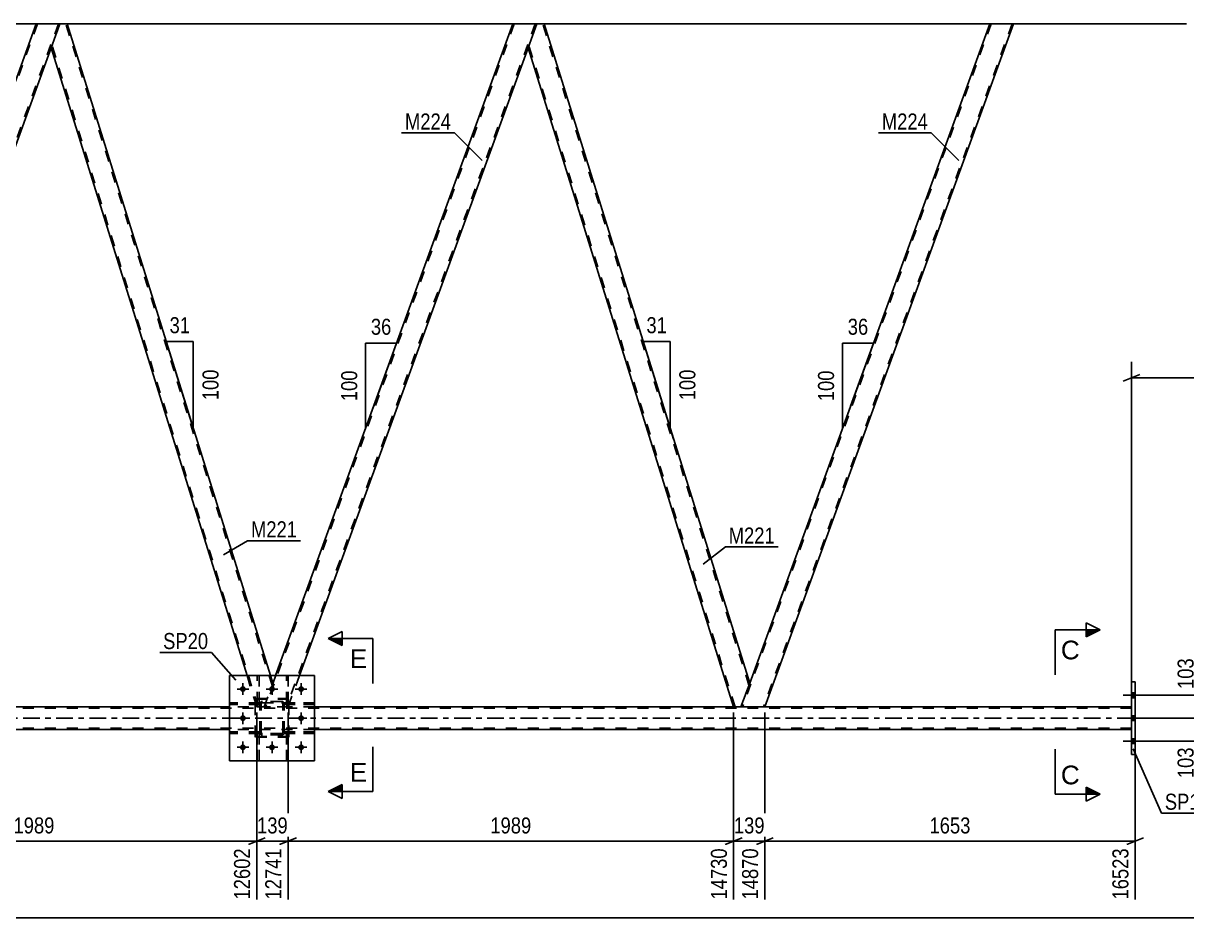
# Model space of a CAD drawing. Header units: millimetres. Extents: x 0 to 841, y 0 to 594.
# Drawn here: x 506.3 to 714, y 283.9 to 443.7 of the extents above; entities that cross this region are included whole.
import ezdxf

# ---------------------------------------------------------------- set-up
doc = ezdxf.new("R2010")
doc.units = ezdxf.units.MM
doc.linetypes.add('DXK_LINE_DOT2', pattern=[3.9198, 1.9599, -1.9599])
doc.linetypes.add('DXK_LINE_DOT3', pattern=[5.9187, 2.979, -0.9799, 0.9799, -0.9799])
doc.styles.add('Arial', font='ARIAL.TTF', dxfattribs={"height": 0.2})
doc.styles.add('Arial Narrow', font='ARIALN.TTF', dxfattribs={"height": 0.2})

# ---------------------------------------------------------------- blocks, each defined once
blk = doc.blocks.new('Part-318895709-3808 - 3800')
at = {"color": 7, "linetype": 'DXK_LINE_DOT2'}
for p, q in [((553.27, 322.33), (553.27, 327.17)), ((553.27, 327.17), (553.59, 327.17)), ((553.59, 327.17), (553.59, 322.33)), ((553.27, 322.93), (553.59, 322.93)), ((553.59, 322.33), (553.27, 322.33))]:
    blk.add_line(p, q, dxfattribs=at)
blk = doc.blocks.new('Part-318895709-3811 - 3800')
at = {"color": 7, "linetype": 'DXK_LINE_DOT2'}
for p, q in [((548.07, 322.33), (548.07, 327.17)), ((548.07, 327.17), (548.39, 327.17)), ((548.39, 327.17), (548.39, 322.33)), ((548.07, 322.93), (548.39, 322.93)), ((548.39, 322.33), (548.07, 322.33))]:
    blk.add_line(p, q, dxfattribs=at)
blk = doc.blocks.new('Part-318895709-3814 - 3800')
at = {"color": 7, "linetype": 'DXK_LINE_DOT2'}
for p, q in [((553.71, 322.97), (547.71, 322.97)), ((547.71, 316.17), (547.71, 322.97)), ((553.71, 316.17), (553.71, 322.97)), ((553.71, 316.17), (547.71, 316.17))]:
    blk.add_line(p, q, dxfattribs=at)
blk = doc.blocks.new('Part-318895709-3874 - 3800')
at = {"color": 2, "linetype": 'Continuous'}
for p, q in [((553.27, 327.17), (553.27, 327.17)), ((553.59, 327.17), (553.27, 327.17)), ((553.59, 327.17), (553.59, 327.17))]:
    blk.add_line(p, q, dxfattribs=at)
at = {"color": 7, "linetype": 'DXK_LINE_DOT2'}
for p, q in [((553.27, 322.33), (553.27, 327.17)), ((553.59, 322.33), (553.59, 327.17)), ((553.27, 322.93), (553.59, 322.93)), ((553.59, 322.33), (553.27, 322.33))]:
    blk.add_line(p, q, dxfattribs=at)
blk = doc.blocks.new('Part-318895709-3901 - 3800')
at = {"color": 2, "linetype": 'Continuous'}
for p, q in [((512.84, 443.57), (511.29, 439.32)), ((512.84, 443.57), (514.16, 443.57)), ((550.44, 327.17), (514.16, 443.57)), ((546.25, 327.17), (511.29, 439.32))]:
    blk.add_line(p, q, dxfattribs=at)
at = {"color": 7, "linetype": 'DXK_LINE_DOT2'}
for p, q in [((550.72, 325.45), (513.9, 443.57)), ((548.24, 321.57), (511.43, 439.69)), ((547.99, 321.57), (546.25, 327.17)), ((550.86, 325.82), (550.44, 327.17)), ((549.31, 321.57), (550.86, 325.82)), ((547.99, 321.57), (549.31, 321.57))]:
    blk.add_line(p, q, dxfattribs=at)
blk = doc.blocks.new('Part-318895709-3905 - 3800')
at = {"color": 7, "linetype": 'DXK_LINE_DOT2'}
for p, q in [((548.51, 317.13), (543.11, 317.13)), ((543.11, 316.81), (543.11, 317.13)), ((548.51, 316.81), (543.11, 316.81)), ((547.91, 316.81), (547.91, 317.13)), ((548.51, 317.13), (548.51, 316.81))]:
    blk.add_line(p, q, dxfattribs=at)
blk = doc.blocks.new('Part-318895709-3834 - 3800')
at = {"color": 2, "linetype": 'Continuous'}
for p, q in [((704.17, 313.07), (704.17, 326.07)), ((704.17, 326.07), (704.81, 326.07)), ((704.81, 326.07), (704.81, 313.07)), ((704.81, 313.07), (704.17, 313.07))]:
    blk.add_line(p, q, dxfattribs=at)
blk = doc.blocks.new('Part-318895709-3964 - 3800')
at = {"color": 7, "linetype": 'DXK_LINE_DOT2'}
for p, q in [((552.91, 316.81), (552.91, 317.13)), ((552.91, 317.13), (558.31, 317.13)), ((558.31, 316.81), (552.91, 316.81)), ((553.51, 316.81), (553.51, 317.13)), ((558.31, 317.13), (558.31, 316.81))]:
    blk.add_line(p, q, dxfattribs=at)
blk = doc.blocks.new('Part-318895709-3849 - 3800')
at = {"color": 2, "linetype": 'Continuous'}
for p, q in [((508.58, 443.57), (429.02, 443.57)), ((593.71, 443.57), (514.16, 443.57)), ((678.85, 443.57), (599.29, 443.57)), ((713.97, 443.57), (683.11, 443.57))]:
    blk.add_line(p, q, dxfattribs=at)
at = {"color": 7, "linetype": 'DXK_LINE_DOT2'}
for p, q in [((514.16, 443.57), (508.58, 443.57)), ((599.29, 443.57), (593.71, 443.57)), ((683.11, 443.57), (678.85, 443.57))]:
    blk.add_line(p, q, dxfattribs=at)
blk = doc.blocks.new('Part-318895709-3864 - 3800')
at = {"color": 7, "linetype": 'DXK_LINE_DOT2'}
for p, q in [((553.27, 311.97), (553.27, 316.81)), ((553.27, 316.81), (553.59, 316.81)), ((553.27, 316.21), (553.59, 316.21)), ((553.59, 316.81), (553.59, 311.97)), ((553.59, 311.97), (553.27, 311.97))]:
    blk.add_line(p, q, dxfattribs=at)
blk = doc.blocks.new('Part-318895709-3871 - 3800')
at = {"color": 2, "linetype": 'Continuous'}
for p, q in [((548.07, 327.17), (548.07, 327.17)), ((548.39, 327.17), (548.07, 327.17)), ((548.39, 327.17), (548.39, 327.17))]:
    blk.add_line(p, q, dxfattribs=at)
at = {"color": 7, "linetype": 'DXK_LINE_DOT2'}
for p, q in [((548.07, 322.33), (548.07, 327.17)), ((548.39, 322.33), (548.39, 327.17)), ((548.07, 322.93), (548.39, 322.93)), ((548.39, 322.33), (548.07, 322.33))]:
    blk.add_line(p, q, dxfattribs=at)
blk = doc.blocks.new('Part-318895709-3878 - 3800')
at = {"color": 7, "linetype": 'DXK_LINE_DOT2'}
for p, q in [((548.51, 322.09), (548.55, 322.28)), ((548.55, 322.28), (548.51, 322.09)), ((548.51, 317.05), (548.51, 322.09)), ((548.75, 322.09), (548.77, 322.18)), ((548.75, 317.05), (548.75, 322.09)), ((548.77, 322.18), (548.82, 322.26)), ((548.81, 322.54), (548.99, 322.57)), ((548.99, 322.57), (548.81, 322.54)), ((548.82, 322.26), (548.9, 322.31)), ((548.9, 322.31), (548.99, 322.33)), ((552.43, 322.57), (548.99, 322.57)), ((548.99, 322.33), (552.43, 322.33)), ((552.43, 322.57), (552.62, 322.54)), ((552.62, 322.54), (552.43, 322.57)), ((552.43, 322.33), (552.52, 322.31)), ((552.52, 322.31), (552.6, 322.26)), ((552.6, 322.26), (552.65, 322.18)), ((552.65, 322.18), (552.67, 322.09)), ((552.67, 317.05), (552.67, 322.09)), ((552.88, 322.28), (552.91, 322.09)), ((552.91, 322.09), (552.88, 322.28)), ((552.91, 317.05), (552.91, 322.09)), ((548.55, 316.87), (548.51, 317.05)), ((548.51, 317.05), (548.55, 316.87)), ((548.77, 316.96), (548.75, 317.05)), ((548.82, 316.88), (548.77, 316.96)), ((548.99, 316.57), (548.81, 316.61)), ((548.81, 316.61), (548.99, 316.57)), ((548.9, 316.83), (548.82, 316.88)), ((548.99, 316.81), (548.9, 316.83)), ((552.43, 316.81), (548.99, 316.81)), ((552.43, 316.57), (548.99, 316.57)), ((552.52, 316.83), (552.43, 316.81)), ((552.62, 316.61), (552.43, 316.57)), ((552.43, 316.57), (552.62, 316.61)), ((552.6, 316.88), (552.52, 316.83)), ((552.65, 316.96), (552.6, 316.88)), ((552.67, 317.05), (552.65, 316.96)), ((552.91, 317.05), (552.88, 316.87)), ((552.88, 316.87), (552.91, 317.05))]:
    blk.add_line(p, q, dxfattribs=at)
at = {"color": 7, "linetype": 'DXK_LINE_DOT3'}
blk.add_line((550.71, 319.57), (550.71, 319.57), dxfattribs=at)
at = {"color": 7, "linetype": 'DXK_LINE_DOT2'}
for centre, start, end in [((548.99, 322.09), 112.5, 157.5), ((548.99, 322.09), 112.5, 157.5), ((552.43, 322.09), 22.5, 67.5), ((552.43, 322.09), 22.5, 67.5), ((548.99, 317.05), 202.5, 247.5), ((548.99, 317.05), 202.5, 247.5), ((552.43, 317.05), 292.5, 337.5), ((552.43, 317.05), 292.5, 337.5)]:
    blk.add_arc(centre, 0.48, start, end, dxfattribs=at)
blk = doc.blocks.new('Part-318895709-3881 - 3800')
at = {"color": 7, "linetype": 'DXK_LINE_DOT2'}
for p, q in [((548.07, 311.97), (548.07, 316.81)), ((548.07, 316.81), (548.39, 316.81)), ((548.07, 316.21), (548.39, 316.21)), ((548.39, 316.81), (548.39, 311.97)), ((548.39, 311.97), (548.07, 311.97))]:
    blk.add_line(p, q, dxfattribs=at)
blk = doc.blocks.new('Part-318895709-3906 - 3800')
at = {"color": 7, "linetype": 'DXK_LINE_DOT2'}
for p, q in [((548.51, 322.33), (543.11, 322.33)), ((543.11, 322.01), (543.11, 322.33)), ((548.51, 322.01), (543.11, 322.01)), ((547.91, 322.01), (547.91, 322.33)), ((548.51, 322.33), (548.51, 322.01))]:
    blk.add_line(p, q, dxfattribs=at)
blk = doc.blocks.new('Part-318895709-3910 - 3800')
at = {"color": 7, "linetype": 'DXK_LINE_DOT2'}
for p, q in [((543.11, 327.17), (558.31, 327.17)), ((543.11, 327.17), (543.11, 311.97)), ((558.31, 327.17), (558.31, 311.97)), ((543.11, 311.97), (558.31, 311.97))]:
    blk.add_line(p, q, dxfattribs=at)
blk = doc.blocks.new('Part-318895709-3942 - 3800')
at = {"color": 7, "linetype": 'DXK_LINE_DOT2'}
for p, q in [((548.39, 316.81), (548.07, 316.81)), ((548.07, 316.81), (548.07, 311.97)), ((548.07, 316.21), (548.39, 316.21)), ((548.39, 311.97), (548.39, 316.81)), ((548.07, 311.97), (548.39, 311.97))]:
    blk.add_line(p, q, dxfattribs=at)
blk = doc.blocks.new('Part-318895709-3954 - 3800')
at = {"color": 7, "linetype": 'DXK_LINE_DOT2'}
for p, q in [((553.71, 323.11), (547.71, 323.11)), ((547.71, 316.31), (547.71, 323.11)), ((553.71, 316.31), (553.71, 323.11)), ((553.71, 316.31), (547.71, 316.31))]:
    blk.add_line(p, q, dxfattribs=at)
blk = doc.blocks.new('Part-318895709-3959 - 3800')
at = {"color": 7, "linetype": 'DXK_LINE_DOT2'}
for p, q in [((552.91, 322.01), (552.91, 322.33)), ((552.91, 322.33), (558.31, 322.33)), ((558.31, 322.01), (552.91, 322.01)), ((553.51, 322.01), (553.51, 322.33)), ((558.31, 322.33), (558.31, 322.01))]:
    blk.add_line(p, q, dxfattribs=at)
blk = doc.blocks.new('Part-318895709-3961 - 3800')
at = {"color": 7, "linetype": 'DXK_LINE_DOT2'}
for p, q in [((548.51, 322.09), (548.55, 322.28)), ((548.55, 322.28), (548.51, 322.09)), ((548.51, 317.05), (548.51, 322.09)), ((548.75, 322.09), (548.77, 322.18)), ((548.75, 317.05), (548.75, 322.09)), ((548.77, 322.18), (548.82, 322.26)), ((548.81, 322.54), (548.99, 322.57)), ((548.99, 322.57), (548.81, 322.54)), ((548.82, 322.26), (548.9, 322.31)), ((548.9, 322.31), (548.99, 322.33)), ((552.43, 322.57), (548.99, 322.57)), ((548.99, 322.33), (552.43, 322.33)), ((552.43, 322.57), (552.62, 322.54)), ((552.62, 322.54), (552.43, 322.57)), ((552.43, 322.33), (552.52, 322.31)), ((552.52, 322.31), (552.6, 322.26)), ((552.6, 322.26), (552.65, 322.18)), ((552.65, 322.18), (552.67, 322.09)), ((552.67, 317.05), (552.67, 322.09)), ((552.88, 322.28), (552.91, 322.09)), ((552.91, 322.09), (552.88, 322.28)), ((552.91, 317.05), (552.91, 322.09)), ((548.55, 316.87), (548.51, 317.05)), ((548.51, 317.05), (548.55, 316.87)), ((548.77, 316.96), (548.75, 317.05)), ((548.82, 316.88), (548.77, 316.96)), ((548.99, 316.57), (548.81, 316.61)), ((548.81, 316.61), (548.99, 316.57)), ((548.9, 316.83), (548.82, 316.88)), ((548.99, 316.81), (548.9, 316.83)), ((552.43, 316.81), (548.99, 316.81)), ((552.43, 316.57), (548.99, 316.57)), ((552.52, 316.83), (552.43, 316.81)), ((552.62, 316.61), (552.43, 316.57)), ((552.43, 316.57), (552.62, 316.61)), ((552.6, 316.88), (552.52, 316.83)), ((552.65, 316.96), (552.6, 316.88)), ((552.67, 317.05), (552.65, 316.96)), ((552.91, 317.05), (552.88, 316.87)), ((552.88, 316.87), (552.91, 317.05))]:
    blk.add_line(p, q, dxfattribs=at)
at = {"color": 7, "linetype": 'DXK_LINE_DOT3'}
blk.add_line((550.71, 319.57), (550.71, 319.57), dxfattribs=at)
at = {"color": 7, "linetype": 'DXK_LINE_DOT2'}
for centre, start, end in [((548.99, 322.09), 112.5, 157.5), ((548.99, 322.09), 112.5, 157.5), ((552.43, 322.09), 22.5, 67.5), ((552.43, 322.09), 22.5, 67.5), ((548.99, 317.05), 202.5, 247.5), ((548.99, 317.05), 202.5, 247.5), ((552.43, 317.05), 292.5, 337.5), ((552.43, 317.05), 292.5, 337.5)]:
    blk.add_arc(centre, 0.48, start, end, dxfattribs=at)
blk = doc.blocks.new('Part-318895709-3968 - 3800')
at = {"color": 7, "linetype": 'DXK_LINE_DOT2'}
for p, q in [((548.51, 317.13), (543.11, 317.13)), ((543.11, 317.13), (543.11, 316.81)), ((548.51, 316.81), (543.11, 316.81)), ((547.91, 316.81), (547.91, 317.13)), ((548.51, 316.81), (548.51, 317.13))]:
    blk.add_line(p, q, dxfattribs=at)
blk = doc.blocks.new('Part-318895709-3989 - 3800')
at = {"color": 7, "linetype": 'DXK_LINE_DOT2'}
for p, q in [((553.59, 316.81), (553.27, 316.81)), ((553.27, 316.81), (553.27, 311.97)), ((553.27, 316.21), (553.59, 316.21)), ((553.59, 311.97), (553.59, 316.81)), ((553.27, 311.97), (553.59, 311.97))]:
    blk.add_line(p, q, dxfattribs=at)
blk = doc.blocks.new('Part-318895709-3996 - 3800')
at = {"color": 7, "linetype": 'DXK_LINE_DOT2'}
for p, q in [((679.1, 443.57), (634.7, 321.57)), ((682.85, 443.57), (638.45, 321.57)), ((635.99, 325.82), (634.44, 321.57)), ((638.39, 321.57), (638.55, 321.57))]:
    blk.add_line(p, q, dxfattribs=at)
at = {"color": 2, "linetype": 'Continuous'}
for p, q in [((678.85, 443.57), (635.99, 325.82)), ((638.7, 321.57), (683.11, 443.57)), ((683.11, 443.57), (678.85, 443.57)), ((638.39, 321.57), (634.44, 321.57)), ((638.66, 321.57), (638.39, 321.57)), ((638.66, 321.57), (638.7, 321.57))]:
    blk.add_line(p, q, dxfattribs=at)
blk = doc.blocks.new('Part-318895709-4002 - 3800')
at = {"color": 2, "linetype": 'Continuous'}
for p, q in [((597.97, 443.57), (596.42, 439.32)), ((599.29, 443.57), (597.97, 443.57)), ((635.99, 325.82), (599.29, 443.57)), ((596.42, 439.32), (633.13, 321.57)), ((635.82, 325.36), (634.44, 321.57)), ((635.99, 325.82), (635.82, 325.36)), ((634.44, 321.57), (633.13, 321.57))]:
    blk.add_line(p, q, dxfattribs=at)
at = {"color": 7, "linetype": 'DXK_LINE_DOT2'}
for p, q in [((635.86, 325.45), (599.04, 443.57)), ((633.38, 321.57), (596.56, 439.69))]:
    blk.add_line(p, q, dxfattribs=at)
blk = doc.blocks.new('Part-318895709-4007 - 3800')
at = {"color": 7, "linetype": 'DXK_LINE_DOT2'}
for p, q in [((593.97, 443.57), (549.57, 321.57)), ((597.72, 443.57), (553.31, 321.57)), ((597.97, 443.57), (596.42, 439.32)), ((549.31, 321.57), (551.35, 327.17)), ((555.61, 327.17), (553.57, 321.57)), ((553.57, 321.57), (549.31, 321.57))]:
    blk.add_line(p, q, dxfattribs=at)
at = {"color": 2, "linetype": 'Continuous'}
for p, q in [((593.71, 443.57), (551.35, 327.17)), ((597.97, 443.57), (593.71, 443.57)), ((596.42, 439.32), (555.61, 327.17))]:
    blk.add_line(p, q, dxfattribs=at)
blk = doc.blocks.new('Part-318895709-4017 - 3800')
at = {"color": 7, "linetype": 'DXK_LINE_DOT2'}
for p, q in [((704.17, 321.33), (115.64, 321.33)), ((558.31, 321.57), (543.11, 321.57)), ((638.7, 321.57), (633.13, 321.57)), ((704.17, 321.57), (704.17, 317.57)), ((704.17, 317.81), (115.64, 317.81)), ((558.31, 317.57), (543.11, 317.57))]:
    blk.add_line(p, q, dxfattribs=at)
at = {"color": 2, "linetype": 'Continuous'}
for p, q in [((543.11, 321.57), (468.43, 321.57)), ((633.13, 321.57), (558.31, 321.57)), ((704.17, 321.57), (638.7, 321.57)), ((543.11, 317.57), (388.04, 317.57)), ((704.17, 317.57), (558.31, 317.57))]:
    blk.add_line(p, q, dxfattribs=at)
at = {"color": 7, "linetype": 'DXK_LINE_DOT3'}
blk.add_line((115.64, 319.57), (704.17, 319.57), dxfattribs=at)
blk = doc.blocks.new('Bolt-318895709-4023 - 3800')
at = {"color": 1, "linetype": 'Continuous'}
for p, q in [((544.47, 324.77), (545.16, 324.77)), ((545.51, 325.81), (545.51, 325.12)), ((545.51, 323.73), (545.51, 324.42)), ((546.55, 324.77), (545.86, 324.77)), ((549.67, 324.77), (550.36, 324.77)), ((550.71, 325.81), (550.71, 325.12)), ((550.71, 323.73), (550.71, 324.42)), ((551.75, 324.77), (551.06, 324.77)), ((554.87, 324.77), (555.56, 324.77)), ((555.91, 325.81), (555.91, 325.12)), ((555.91, 323.73), (555.91, 324.42)), ((556.95, 324.77), (556.26, 324.77)), ((545.51, 320.61), (545.51, 319.92)), ((555.91, 320.61), (555.91, 319.92)), ((544.47, 319.57), (545.16, 319.57)), ((545.51, 318.53), (545.51, 319.22)), ((546.55, 319.57), (545.86, 319.57)), ((554.87, 319.57), (555.56, 319.57)), ((555.91, 318.53), (555.91, 319.22)), ((556.95, 319.57), (556.26, 319.57)), ((544.47, 314.37), (545.16, 314.37)), ((545.51, 315.41), (545.51, 314.72)), ((545.51, 313.33), (545.51, 314.02)), ((546.55, 314.37), (545.86, 314.37)), ((549.67, 314.37), (550.36, 314.37)), ((550.71, 315.41), (550.71, 314.72)), ((550.71, 313.33), (550.71, 314.02)), ((551.75, 314.37), (551.06, 314.37)), ((554.87, 314.37), (555.56, 314.37)), ((555.91, 315.41), (555.91, 314.72)), ((555.91, 313.33), (555.91, 314.02)), ((556.95, 314.37), (556.26, 314.37))]:
    blk.add_line(p, q, dxfattribs=at)
blk = doc.blocks.new('Bolt-318895709-4024 - 3800')
at = {"linetype": 'Continuous'}
for points in [[(546.03, 324.77, -1), (544.99, 324.77, -1)], [(551.23, 324.77, -1), (550.19, 324.77, -1)], [(556.43, 324.77, -1), (555.39, 324.77, -1)], [(546.03, 319.57, -1), (544.99, 319.57, -1)], [(556.43, 319.57, -1), (555.39, 319.57, -1)], [(546.03, 314.37, -1), (544.99, 314.37, -1)], [(551.23, 314.37, -1), (550.19, 314.37, -1)], [(556.43, 314.37, -1), (555.39, 314.37, -1)]]:
    blk.add_hatch(color=1, dxfattribs=at).paths.add_polyline_path(points)
at = {"color": 1, "linetype": 'Continuous'}
for p, q in [((546.55, 324.77), (544.47, 324.77)), ((545.51, 325.81), (545.51, 323.73)), ((551.75, 324.77), (549.67, 324.77)), ((550.71, 325.81), (550.71, 323.73)), ((556.95, 324.77), (554.87, 324.77)), ((555.91, 325.81), (555.91, 323.73)), ((545.51, 320.61), (545.51, 318.53)), ((555.91, 320.61), (555.91, 318.53)), ((546.55, 319.57), (544.47, 319.57)), ((556.95, 319.57), (554.87, 319.57)), ((546.55, 314.37), (544.47, 314.37)), ((545.51, 315.41), (545.51, 313.33)), ((551.75, 314.37), (549.67, 314.37)), ((550.71, 315.41), (550.71, 313.33)), ((556.95, 314.37), (554.87, 314.37)), ((555.91, 315.41), (555.91, 313.33))]:
    blk.add_line(p, q, dxfattribs=at)
blk = doc.blocks.new('Part-318895709-4025 - 3800')
at = {"color": 7, "linetype": 'DXK_LINE_DOT2'}
for p, q in [((558.31, 317.13), (552.91, 317.13)), ((552.91, 317.13), (552.91, 316.81)), ((552.91, 316.81), (558.31, 316.81)), ((553.51, 316.81), (553.51, 317.13)), ((558.31, 316.81), (558.31, 317.13))]:
    blk.add_line(p, q, dxfattribs=at)
blk = doc.blocks.new('Part-318895709-4026 - 3800')
at = {"color": 7, "linetype": 'DXK_LINE_DOT2'}
for p, q in [((558.31, 322.33), (552.91, 322.33)), ((552.91, 322.33), (552.91, 322.01)), ((552.91, 322.01), (558.31, 322.01)), ((553.51, 322.01), (553.51, 322.33)), ((558.31, 322.01), (558.31, 322.33))]:
    blk.add_line(p, q, dxfattribs=at)
blk = doc.blocks.new('Bolt-318895709-4027 - 3800')
at = {"linetype": 'Continuous'}
for points in [[(704.17, 324.11), (704.17, 323.23), (704.81, 323.23), (704.81, 324.11)], [(704.17, 324.11), (704.17, 323.23), (704.81, 323.23), (704.81, 324.11)], [(704.17, 324.11), (704.17, 323.23), (704.81, 323.23), (704.81, 324.11)], [(704.17, 320.01), (704.17, 319.13), (704.81, 319.13), (704.81, 320.01)], [(704.17, 320.01), (704.17, 319.13), (704.81, 319.13), (704.81, 320.01)], [(704.17, 315.91), (704.17, 315.03), (704.81, 315.03), (704.81, 315.91)], [(704.17, 315.91), (704.17, 315.03), (704.81, 315.03), (704.81, 315.91)], [(704.17, 315.91), (704.17, 315.03), (704.81, 315.03), (704.81, 315.91)]]:
    blk.add_hatch(color=1, dxfattribs=at).paths.add_polyline_path(points)
at = {"color": 1, "linetype": 'Continuous'}
for p, q in [((704.81, 324.11), (704.17, 324.11)), ((704.81, 324.11), (704.17, 324.11)), ((704.81, 324.11), (704.17, 324.11)), ((705.97, 323.67), (702.65, 323.67)), ((705.97, 323.67), (702.65, 323.67)), ((705.97, 323.67), (702.65, 323.67)), ((704.81, 323.23), (704.17, 323.23)), ((704.81, 323.23), (704.17, 323.23)), ((704.81, 323.23), (704.17, 323.23)), ((704.81, 320.01), (704.17, 320.01)), ((704.81, 320.01), (704.17, 320.01)), ((705.97, 319.57), (702.65, 319.57)), ((705.97, 319.57), (702.65, 319.57)), ((704.81, 319.13), (704.17, 319.13)), ((704.81, 319.13), (704.17, 319.13)), ((704.81, 315.91), (704.17, 315.91)), ((704.81, 315.91), (704.17, 315.91)), ((704.81, 315.91), (704.17, 315.91)), ((705.97, 315.47), (702.65, 315.47)), ((705.97, 315.47), (702.65, 315.47)), ((705.97, 315.47), (702.65, 315.47)), ((704.81, 315.03), (704.17, 315.03)), ((704.81, 315.03), (704.17, 315.03)), ((704.81, 315.03), (704.17, 315.03))]:
    blk.add_line(p, q, dxfattribs=at)
blk = doc.blocks.new('Part-318895709-4032 - 3800')
at = {"color": 2, "linetype": 'Continuous'}
for p, q in [((558.31, 327.17), (543.11, 327.17)), ((543.11, 327.17), (543.11, 311.97)), ((558.31, 327.17), (558.31, 311.97)), ((558.31, 311.97), (543.11, 311.97))]:
    blk.add_line(p, q, dxfattribs=at)
blk = doc.blocks.new('Part-318895709-4037 - 3800')
at = {"color": 7, "linetype": 'DXK_LINE_DOT2'}
for p, q in [((508.84, 443.57), (464.43, 321.57)), ((512.58, 443.57), (468.18, 321.57)), ((512.84, 443.57), (511.29, 439.32)), ((465.72, 325.82), (464.18, 321.57)), ((468.12, 321.57), (468.28, 321.57))]:
    blk.add_line(p, q, dxfattribs=at)
at = {"color": 2, "linetype": 'Continuous'}
for p, q in [((508.58, 443.57), (465.72, 325.82)), ((512.84, 443.57), (508.58, 443.57)), ((511.29, 439.32), (468.43, 321.57)), ((468.12, 321.57), (464.18, 321.57)), ((468.39, 321.57), (468.12, 321.57)), ((468.43, 321.57), (468.39, 321.57))]:
    blk.add_line(p, q, dxfattribs=at)
blk = doc.blocks.new('Part-318895709-4038 - 3800')
at = {"color": 7, "linetype": 'DXK_LINE_DOT2'}
for p, q in [((548.51, 322.33), (543.11, 322.33)), ((543.11, 322.33), (543.11, 322.01)), ((548.51, 322.01), (543.11, 322.01)), ((547.91, 322.01), (547.91, 322.33)), ((548.51, 322.01), (548.51, 322.33))]:
    blk.add_line(p, q, dxfattribs=at)
blk = doc.blocks.new('StraightDimension-318895709-4720 - 3800')
at = {"color": 7, "linetype": 'Continuous'}
for p, q in [((704.81, 325.07), (704.81, 287.19)), ((638.7, 320.57), (638.7, 287.19)), ((640.2, 298.23), (637.2, 297.03)), ((638.7, 297.63), (704.81, 297.63)), ((703.31, 297.03), (706.31, 298.23))]:
    blk.add_line(p, q, dxfattribs=at)
at = {"color": 0}
blk.add_wipeout([(676.01, 298.38), (676.01, 302.58), (667.5, 302.58), (667.5, 298.38)], dxfattribs=at)
at = {"color": 0, "linetype": 'Continuous'}
blk.add_wipeout([(704.21, 296.93), (700.01, 296.93), (700.01, 286.59), (704.21, 286.59)], dxfattribs=at)
at = {"color": 3, "style": 'Arial Narrow'}
blk.add_text('1653', height=2.863, dxfattribs=at).set_placement((668.1, 298.98))
at = {"color": 3, "linetype": 'Continuous', "style": 'Arial Narrow'}
blk.add_text('16523', height=2.863, rotation=90.0002, dxfattribs=at).set_placement((703.61, 287.19))
blk = doc.blocks.new('StraightDimension-318895709-4623 - 3800')
at = {"color": 7, "linetype": 'Continuous'}
for p, q in [((716, 325.17), (717.2, 322.17)), ((705.81, 323.67), (719, 323.67)), ((716.6, 319.57), (716.6, 323.67)), ((717.2, 318.07), (716, 321.07)), ((705.81, 319.57), (719, 319.57))]:
    blk.add_line(p, q, dxfattribs=at)
at = {"color": 0}
blk.add_wipeout([(715.85, 330.88), (711.65, 330.88), (711.65, 324.19), (715.85, 324.19)], dxfattribs=at)
at = {"color": 7, "linetype": 'Continuous'}
blk.add_line((716.6, 323.67), (716.6, 331.4), dxfattribs=at)
blk.add_line((716.6, 323.67), (716.6, 331.4), dxfattribs=at)
at = {"color": 3, "style": 'Arial Narrow'}
blk.add_text('103', height=2.863, rotation=90.0002, dxfattribs=at).set_placement((715.25, 324.79))
blk = doc.blocks.new('StraightDimension-318895709-4631 - 3800')
at = {"color": 7, "linetype": 'Continuous'}
for p, q in [((716, 321.07), (717.2, 318.07)), ((705.81, 319.57), (719, 319.57)), ((716.6, 315.47), (716.6, 319.57)), ((717.2, 313.97), (716, 316.97)), ((705.81, 315.47), (719, 315.47))]:
    blk.add_line(p, q, dxfattribs=at)
at = {"color": 0}
blk.add_wipeout([(715.85, 314.94), (711.65, 314.94), (711.65, 308.26), (715.85, 308.26)], dxfattribs=at)
at = {"color": 7, "linetype": 'Continuous'}
blk.add_line((716.6, 315.47), (716.6, 307.73), dxfattribs=at)
blk.add_line((716.6, 315.47), (716.6, 307.73), dxfattribs=at)
at = {"color": 3, "style": 'Arial Narrow'}
blk.add_text('103', height=2.863, rotation=90.0002, dxfattribs=at).set_placement((715.25, 308.86))
blk = doc.blocks.new('StraightDimension-318895709-4683 - 3800')
at = {"color": 7, "linetype": 'Continuous'}
for p, q in [((747.82, 442.57), (747.82, 377.96)), ((704.17, 322.57), (704.17, 383.21)), ((705.67, 380.96), (702.67, 379.76)), ((704.17, 380.36), (747.82, 380.36)), ((746.32, 379.76), (749.32, 380.96))]:
    blk.add_line(p, q, dxfattribs=at)
at = {"color": 0}
blk.add_wipeout([(730.25, 381.11), (730.25, 385.31), (721.74, 385.31), (721.74, 381.11)], dxfattribs=at)
at = {"color": 3, "style": 'Arial Narrow'}
blk.add_text('1146', height=2.863, dxfattribs=at).set_placement((722.34, 381.71))
blk = doc.blocks.new('StraightDimension-318895709-4694 - 3800')
at = {"color": 7, "linetype": 'Continuous'}
for p, q in [((765.29, 444.07), (764.09, 447.07)), ((749.46, 445.57), (767.09, 445.57)), ((764.69, 319.57), (764.69, 445.57)), ((764.09, 321.07), (765.29, 318.07)), ((705.81, 319.57), (767.09, 319.57))]:
    blk.add_line(p, q, dxfattribs=at)
at = {"color": 0}
blk.add_wipeout([(763.94, 386.82), (759.74, 386.82), (759.74, 378.31), (763.94, 378.31)], dxfattribs=at)
at = {"color": 3, "style": 'Arial Narrow'}
blk.add_text('3150', height=2.863, rotation=90.0002, dxfattribs=at).set_placement((763.34, 378.91))
blk = doc.blocks.new('StraightDimension-318895709-4732 - 3800')
at = {"color": 7, "linetype": 'Continuous'}
for p, q in [((633.13, 320.57), (633.13, 287.19)), ((638.7, 320.57), (638.7, 287.19)), ((631.63, 297.03), (634.63, 298.23)), ((633.13, 297.63), (638.7, 297.63)), ((640.2, 298.23), (637.2, 297.03))]:
    blk.add_line(p, q, dxfattribs=at)
at = {"color": 0}
blk.add_wipeout([(639.26, 298.38), (639.26, 302.58), (632.57, 302.58), (632.57, 298.38)], dxfattribs=at)
at = {"color": 0, "linetype": 'Continuous'}
blk.add_wipeout([(638.1, 296.93), (633.9, 296.93), (633.9, 286.59), (638.1, 286.59)], dxfattribs=at)
at = {"color": 3, "style": 'Arial Narrow'}
blk.add_text('139', height=2.863, dxfattribs=at).set_placement((633.17, 298.98))
at = {"color": 3, "linetype": 'Continuous', "style": 'Arial Narrow'}
blk.add_text('14870', height=2.863, rotation=90.0002, dxfattribs=at).set_placement((637.5, 287.19))
blk = doc.blocks.new('StraightDimension-318895709-4751 - 3800')
at = {"color": 7, "linetype": 'Continuous'}
for p, q in [((553.57, 320.57), (553.57, 287.19)), ((633.13, 320.57), (633.13, 287.19)), ((555.07, 298.23), (552.07, 297.03)), ((553.57, 297.63), (633.13, 297.63)), ((631.63, 297.03), (634.63, 298.23))]:
    blk.add_line(p, q, dxfattribs=at)
at = {"color": 0}
blk.add_wipeout([(597.6, 298.38), (597.6, 302.58), (589.09, 302.58), (589.09, 298.38)], dxfattribs=at)
at = {"color": 0, "linetype": 'Continuous'}
blk.add_wipeout([(632.53, 296.93), (628.33, 296.93), (628.33, 286.59), (632.53, 286.59)], dxfattribs=at)
at = {"color": 3, "style": 'Arial Narrow'}
blk.add_text('1989', height=2.863, dxfattribs=at).set_placement((589.69, 298.98))
at = {"color": 3, "linetype": 'Continuous', "style": 'Arial Narrow'}
blk.add_text('14730', height=2.863, rotation=90.0002, dxfattribs=at).set_placement((631.93, 287.19))
blk = doc.blocks.new('StraightDimension-318895709-4770 - 3800')
at = {"color": 7, "linetype": 'Continuous'}
for p, q in [((547.99, 320.57), (547.99, 287.19)), ((553.57, 320.57), (553.57, 287.19)), ((546.49, 297.03), (549.49, 298.23)), ((547.99, 297.63), (553.57, 297.63)), ((555.07, 298.23), (552.07, 297.03))]:
    blk.add_line(p, q, dxfattribs=at)
at = {"color": 0}
blk.add_wipeout([(554.12, 298.38), (554.12, 302.58), (547.44, 302.58), (547.44, 298.38)], dxfattribs=at)
at = {"color": 0, "linetype": 'Continuous'}
blk.add_wipeout([(552.97, 296.93), (548.77, 296.93), (548.77, 286.59), (552.97, 286.59)], dxfattribs=at)
at = {"color": 3, "style": 'Arial Narrow'}
blk.add_text('139', height=2.863, dxfattribs=at).set_placement((548.04, 298.98))
at = {"color": 3, "linetype": 'Continuous', "style": 'Arial Narrow'}
blk.add_text('12741', height=2.863, rotation=90.0002, dxfattribs=at).set_placement((552.37, 287.19))
blk = doc.blocks.new('StraightDimension-318895709-4789 - 3800')
at = {"color": 7, "linetype": 'Continuous'}
for p, q in [((468.43, 320.57), (468.43, 287.19)), ((547.99, 320.57), (547.99, 287.19)), ((469.93, 298.23), (466.93, 297.03)), ((468.43, 297.63), (547.99, 297.63)), ((546.49, 297.03), (549.49, 298.23))]:
    blk.add_line(p, q, dxfattribs=at)
at = {"color": 0}
blk.add_wipeout([(512.47, 298.38), (512.47, 302.58), (503.96, 302.58), (503.96, 298.38)], dxfattribs=at)
at = {"color": 0, "linetype": 'Continuous'}
blk.add_wipeout([(547.39, 296.93), (543.19, 296.93), (543.19, 286.59), (547.39, 286.59)], dxfattribs=at)
at = {"color": 3, "style": 'Arial Narrow'}
blk.add_text('1989', height=2.863, dxfattribs=at).set_placement((504.56, 298.98))
at = {"color": 3, "linetype": 'Continuous', "style": 'Arial Narrow'}
blk.add_text('12602', height=2.863, rotation=90.0002, dxfattribs=at).set_placement((546.79, 287.19))
blk = doc.blocks.new('StraightDimension-318895709-4969 - 3800')
at = {"color": 7, "linetype": 'Continuous'}
blk.add_line((87.96, 283.93), (748.46, 283.93), dxfattribs=at)
blk = doc.blocks.new('AngleDimension-318895709-23261 - 3800')
at = {"color": 7, "linetype": 'Continuous'}
for p, q in [((536.66, 386.83), (531.84, 386.83)), ((536.66, 371.37), (531.84, 386.83)), ((536.66, 371.37), (536.66, 386.83)), ((537.28, 369.39), (536.66, 371.37))]:
    blk.add_line(p, q, dxfattribs=at)
at = {"color": 0}
for points in [[(536.68, 387.73), (536.68, 391.93), (531.82, 391.93), (531.82, 387.73)], [(541.76, 382.44), (537.56, 382.44), (537.56, 375.76), (541.76, 375.76)]]:
    blk.add_wipeout(points, dxfattribs=at)
at = {"color": 3, "style": 'Arial Narrow'}
blk.add_text('31', height=2.863, dxfattribs=at).set_placement((532.42, 388.33))
blk.add_text('100', height=2.863, rotation=90.0002, dxfattribs=at).set_placement((541.16, 376.36))
blk = doc.blocks.new('AngleDimension-318895709-23289 - 3800')
at = {"color": 7, "linetype": 'Continuous'}
for p, q in [((621.79, 386.83), (616.97, 386.83)), ((621.79, 371.37), (616.97, 386.83)), ((621.79, 371.37), (621.79, 386.83)), ((622.41, 369.39), (621.79, 371.37))]:
    blk.add_line(p, q, dxfattribs=at)
at = {"color": 0}
for points in [[(621.81, 387.73), (621.81, 391.93), (616.96, 391.93), (616.96, 387.73)], [(626.89, 382.44), (622.69, 382.44), (622.69, 375.76), (626.89, 375.76)]]:
    blk.add_wipeout(points, dxfattribs=at)
at = {"color": 3, "style": 'Arial Narrow'}
blk.add_text('31', height=2.863, dxfattribs=at).set_placement((617.56, 388.33))
blk.add_text('100', height=2.863, rotation=90.0002, dxfattribs=at).set_placement((626.29, 376.36))
blk = doc.blocks.new('AngleDimension-318895709-23291 - 3800')
at = {"color": 7, "linetype": 'Continuous'}
for p, q in [((567.42, 386.55), (572.96, 386.55)), ((567.42, 371.32), (572.96, 386.55)), ((567.42, 371.32), (567.42, 386.55)), ((568.86, 375.27), (572.96, 386.55))]:
    blk.add_line(p, q, dxfattribs=at)
at = {"color": 0}
for points in [[(572.62, 387.45), (572.62, 391.65), (567.76, 391.65), (567.76, 387.45)], [(566.52, 382.28), (562.32, 382.28), (562.32, 375.59), (566.52, 375.59)]]:
    blk.add_wipeout(points, dxfattribs=at)
at = {"color": 3, "style": 'Arial Narrow'}
blk.add_text('36', height=2.863, dxfattribs=at).set_placement((568.36, 388.05))
blk.add_text('100', height=2.863, rotation=90.0002, dxfattribs=at).set_placement((565.92, 376.19))
blk = doc.blocks.new('AngleDimension-318895709-23319 - 3800')
at = {"color": 7, "linetype": 'Continuous'}
for p, q in [((652.55, 386.55), (658.09, 386.55)), ((652.55, 371.32), (658.09, 386.55)), ((652.55, 371.32), (652.55, 386.55)), ((653.99, 375.27), (658.09, 386.55))]:
    blk.add_line(p, q, dxfattribs=at)
at = {"color": 0}
for points in [[(657.75, 387.45), (657.75, 391.65), (652.9, 391.65), (652.9, 387.45)], [(651.65, 382.28), (647.45, 382.28), (647.45, 375.59), (651.65, 375.59)]]:
    blk.add_wipeout(points, dxfattribs=at)
at = {"color": 3, "style": 'Arial Narrow'}
blk.add_text('36', height=2.863, dxfattribs=at).set_placement((653.5, 388.05))
blk.add_text('100', height=2.863, rotation=90.0002, dxfattribs=at).set_placement((651.05, 376.19))
blk = doc.blocks.new('Mark-318895709-3830 - 3800')
at = {"color": 0}
blk.add_wipeout([(718.15, 303.22), (718.15, 306.22), (710.11, 306.22), (710.11, 303.22)], dxfattribs=at)
blk.add_wipeout([(718.15, 303.22), (718.15, 306.22), (710.11, 306.22), (710.11, 303.22)], dxfattribs=at)
at = {"color": 30, "linetype": 'Continuous'}
for p, q in [((704.43, 314.09), (709.51, 302.62)), ((709.51, 302.62), (718.75, 302.62))]:
    blk.add_line(p, q, dxfattribs=at)
at = {"color": 3, "style": 'Arial Narrow'}
blk.add_text('SP19', height=2.863, dxfattribs=at).set_placement((710.11, 303.22))
blk = doc.blocks.new('Mark-318895709-3897 - 3800')
at = {"color": 0}
blk.add_wipeout([(555.18, 351.87), (555.18, 354.87), (546.96, 354.87), (546.96, 351.87)], dxfattribs=at)
blk.add_wipeout([(555.18, 351.87), (555.18, 354.87), (546.96, 354.87), (546.96, 351.87)], dxfattribs=at)
at = {"color": 30, "linetype": 'Continuous'}
for p, q in [((542.03, 348.77), (546.36, 351.27)), ((546.36, 351.27), (555.78, 351.27))]:
    blk.add_line(p, q, dxfattribs=at)
at = {"color": 3, "style": 'Arial Narrow'}
blk.add_text('M221', height=2.863, dxfattribs=at).set_placement((546.96, 351.87))
blk = doc.blocks.new('Mark-318895709-3992 - 3800')
at = {"color": 0}
blk.add_wipeout([(667.81, 424.71), (667.81, 427.71), (659.59, 427.71), (659.59, 424.71)], dxfattribs=at)
blk.add_wipeout([(667.81, 424.71), (667.81, 427.71), (659.59, 427.71), (659.59, 424.71)], dxfattribs=at)
at = {"color": 30, "linetype": 'Continuous'}
for p in [(658.99, 424.11), (673.36, 419.16)]:
    blk.add_line(p, (668.41, 424.11), dxfattribs=at)
at = {"color": 3, "style": 'Arial Narrow'}
blk.add_text('M224', height=2.863, dxfattribs=at).set_placement((659.59, 424.71))
blk = doc.blocks.new('Mark-318895709-3998 - 3800')
at = {"color": 0}
blk.add_wipeout([(640.47, 350.76), (640.47, 353.76), (632.25, 353.76), (632.25, 350.76)], dxfattribs=at)
blk.add_wipeout([(640.47, 350.76), (640.47, 353.76), (632.25, 353.76), (632.25, 350.76)], dxfattribs=at)
at = {"color": 30, "linetype": 'Continuous'}
for p, q in [((627.71, 347.08), (631.65, 350.16)), ((631.65, 350.16), (641.07, 350.16))]:
    blk.add_line(p, q, dxfattribs=at)
at = {"color": 3, "style": 'Arial Narrow'}
blk.add_text('M221', height=2.863, dxfattribs=at).set_placement((632.25, 350.76))
blk = doc.blocks.new('Mark-318895709-4003 - 3800')
at = {"color": 0}
blk.add_wipeout([(582.68, 424.71), (582.68, 427.71), (574.45, 427.71), (574.45, 424.71)], dxfattribs=at)
blk.add_wipeout([(582.68, 424.71), (582.68, 427.71), (574.45, 427.71), (574.45, 424.71)], dxfattribs=at)
at = {"color": 30, "linetype": 'Continuous'}
for p in [(573.85, 424.11), (588.23, 419.16)]:
    blk.add_line(p, (583.28, 424.11), dxfattribs=at)
at = {"color": 3, "style": 'Arial Narrow'}
blk.add_text('M224', height=2.863, dxfattribs=at).set_placement((574.45, 424.71))
blk = doc.blocks.new('Mark-318895709-4028 - 3800')
at = {"color": 0}
blk.add_wipeout([(539.31, 331.92), (539.31, 334.92), (531.27, 334.92), (531.27, 331.92)], dxfattribs=at)
blk.add_wipeout([(539.31, 331.92), (539.31, 334.92), (531.27, 334.92), (531.27, 331.92)], dxfattribs=at)
at = {"color": 30, "linetype": 'Continuous'}
for p in [(530.67, 331.32), (544.26, 326.38)]:
    blk.add_line(p, (539.91, 331.32), dxfattribs=at)
at = {"color": 3, "style": 'Arial Narrow'}
blk.add_text('SP20', height=2.863, dxfattribs=at).set_placement((531.27, 331.92))
blk = doc.blocks.new('SectionMark-318895709-5275 - 3800')
at = {"linetype": 'Continuous'}
for points in [[(563.21, 333.79), (563.21, 332.54), (560.71, 333.79)], [(563.21, 307.73), (563.21, 306.48), (560.71, 306.48)]]:
    blk.add_hatch(color=6, dxfattribs=at).paths.add_polyline_path(points)
at = {"color": 6, "linetype": 'Continuous'}
for p, q in [((560.71, 333.79), (563.21, 335.04)), ((563.21, 332.54), (563.21, 335.04)), ((568.71, 333.79), (560.71, 333.79)), ((560.71, 333.79), (563.21, 332.54)), ((560.71, 306.48), (563.21, 307.73)), ((563.21, 307.73), (563.21, 305.23)), ((568.71, 306.48), (560.71, 306.48)), ((563.21, 305.23), (560.71, 306.48))]:
    blk.add_line(p, q, dxfattribs=at)
at = {"color": 0, "linetype": 'Continuous'}
for points in [[(567.71, 328.54), (567.71, 332.04), (564.6, 332.04), (564.6, 328.54)], [(567.71, 308.23), (567.71, 311.73), (564.6, 311.73), (564.6, 308.23)]]:
    blk.add_wipeout(points, dxfattribs=at)
at = {"color": 6, "linetype": 'Continuous'}
for p, q in [((568.71, 333.79), (568.71, 325.79)), ((568.71, 306.48), (568.71, 314.48))]:
    blk.add_line(p, q, dxfattribs=at)
at = {"color": 3, "linetype": 'Continuous', "style": 'Arial'}
for p in [(564.6, 328.54), (564.6, 308.23)]:
    blk.add_text('E', height=3.34, dxfattribs=at).set_placement(p)
blk = doc.blocks.new('SectionMark-318895709-5313 - 3800')
at = {"linetype": 'Continuous'}
for points in [[(696.05, 334.08), (696.05, 335.33), (698.55, 335.33)], [(696.05, 306.01), (696.05, 307.26), (698.55, 306.01)]]:
    blk.add_hatch(color=6, dxfattribs=at).paths.add_polyline_path(points)
at = {"color": 6, "linetype": 'Continuous'}
for p, q in [((696.05, 334.08), (696.05, 336.58)), ((696.05, 336.58), (698.55, 335.33)), ((690.55, 335.33), (698.55, 335.33)), ((698.55, 335.33), (696.05, 334.08)), ((690.55, 306.01), (698.55, 306.01)), ((698.55, 306.01), (696.05, 307.26)), ((696.05, 307.26), (696.05, 304.76)), ((698.55, 306.01), (696.05, 304.76))]:
    blk.add_line(p, q, dxfattribs=at)
at = {"color": 0, "linetype": 'Continuous'}
for points in [[(694.92, 330.08), (694.92, 333.58), (691.55, 333.58), (691.55, 330.08)], [(694.92, 307.76), (694.92, 311.26), (691.55, 311.26), (691.55, 307.76)]]:
    blk.add_wipeout(points, dxfattribs=at)
at = {"color": 6, "linetype": 'Continuous'}
for p, q in [((690.55, 335.33), (690.55, 327.33)), ((690.55, 306.01), (690.55, 314.01))]:
    blk.add_line(p, q, dxfattribs=at)
at = {"color": 3, "linetype": 'Continuous', "style": 'Arial'}
for p in [(691.55, 330.08), (691.55, 307.76)]:
    blk.add_text('C', height=3.34, dxfattribs=at).set_placement(p)

msp = doc.modelspace()

# ---------------------------------------------------------------- block references
for name in ['Part-318895709-3849 - 3800', 'Part-318895709-4037 - 3800', 'Part-318895709-3901 - 3800', 'Part-318895709-4007 - 3800', 'Part-318895709-4002 - 3800', 'Part-318895709-3996 - 3800', 'Part-318895709-3910 - 3800', 'Part-318895709-4032 - 3800', 'Part-318895709-3811 - 3800', 'Part-318895709-3871 - 3800', 'Part-318895709-3808 - 3800', 'Part-318895709-3874 - 3800', 'Bolt-318895709-4023 - 3800', 'Bolt-318895709-4024 - 3800', 'Bolt-318895709-4027 - 3800', 'Part-318895709-3834 - 3800', 'Part-318895709-3906 - 3800', 'Part-318895709-4038 - 3800', 'Part-318895709-3954 - 3800', 'Part-318895709-3814 - 3800', 'Part-318895709-3878 - 3800', 'Part-318895709-3961 - 3800', 'Part-318895709-3959 - 3800', 'Part-318895709-4026 - 3800', 'Part-318895709-4017 - 3800', 'Part-318895709-3905 - 3800', 'Part-318895709-3968 - 3800', 'Part-318895709-3881 - 3800', 'Part-318895709-3942 - 3800', 'Part-318895709-3964 - 3800', 'Part-318895709-4025 - 3800', 'Part-318895709-3864 - 3800', 'Part-318895709-3989 - 3800']:
    msp.add_blockref(name, (0, 0))

# ---------------------------------------------------------------- next in the draw order: block references
msp.add_blockref('StraightDimension-318895709-4720 - 3800', (0, 0))

# ---------------------------------------------------------------- next in the draw order: block references
for name in ['StraightDimension-318895709-4623 - 3800', 'StraightDimension-318895709-4732 - 3800']:
    msp.add_blockref(name, (0, 0))

# ---------------------------------------------------------------- next in the draw order: block references
for name in ['StraightDimension-318895709-4683 - 3800', 'StraightDimension-318895709-4751 - 3800', 'StraightDimension-318895709-4631 - 3800']:
    msp.add_blockref(name, (0, 0))

# ---------------------------------------------------------------- next in the draw order: block references
for name in ['StraightDimension-318895709-4694 - 3800', 'StraightDimension-318895709-4770 - 3800']:
    msp.add_blockref(name, (0, 0))

# ---------------------------------------------------------------- next in the draw order: block references
msp.add_blockref('StraightDimension-318895709-4789 - 3800', (0, 0))

# ---------------------------------------------------------------- next in the draw order: block references
msp.add_blockref('StraightDimension-318895709-4969 - 3800', (0, 0))

# ---------------------------------------------------------------- next in the draw order: block references
for name in ['Mark-318895709-4003 - 3800', 'Mark-318895709-3992 - 3800', 'AngleDimension-318895709-23261 - 3800', 'AngleDimension-318895709-23291 - 3800', 'AngleDimension-318895709-23289 - 3800', 'AngleDimension-318895709-23319 - 3800', 'Mark-318895709-3897 - 3800', 'Mark-318895709-3998 - 3800', 'SectionMark-318895709-5313 - 3800', 'Mark-318895709-4028 - 3800', 'SectionMark-318895709-5275 - 3800', 'Mark-318895709-3830 - 3800']:
    msp.add_blockref(name, (0, 0))

doc.saveas('drawing.dxf')
